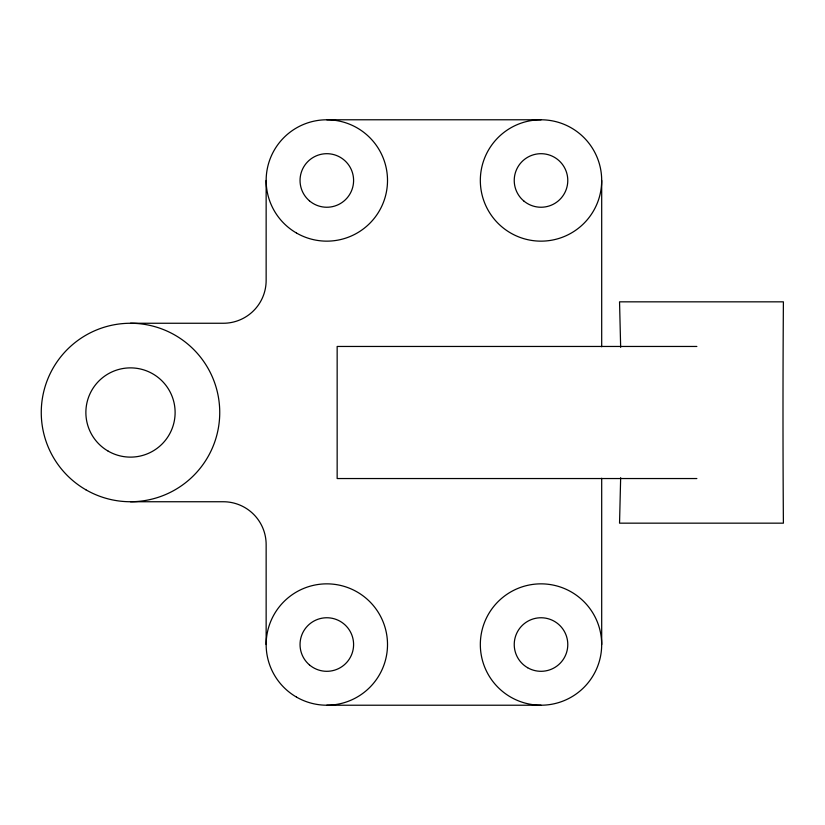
<?xml version="1.0" encoding="UTF-8"?>
<svg xmlns="http://www.w3.org/2000/svg" width="825" height="825" viewBox="0 0 825 825"><rect width="100%" height="100%" fill="white"/><g stroke="black" fill="none" stroke-linecap="round" stroke-linejoin="round"><path stroke-width="1.24" d="M620.658 477.685L619.544 523.163L783.399 523.163C782.863 449.398 782.863 375.602 783.399 301.837L619.544 301.837L620.658 347.315M326.824 119.78L541.014 119.78M130.494 323.256L223.307 323.256A42.838 42.838 0 0 0 266.145 280.418L266.145 180.469M696.867 346.459L337.157 346.459L337.157 478.541L696.867 478.541M130.494 501.744L223.307 501.744A42.838 42.838 0 0 1 266.145 544.583L266.145 644.531M326.824 705.22L541.014 705.22M601.693 180.469A60.689 60.689 0 0 1 510.665 233.021A60.689 60.689 0 0 1 510.665 127.916A60.689 60.689 0 0 1 601.693 180.469L601.693 346.758M601.693 478.242L601.693 644.531A60.689 60.689 0 0 1 510.665 697.084A60.689 60.689 0 0 1 510.665 591.979A60.689 60.689 0 0 1 601.693 644.531M296.484 233.021A60.689 60.689 0 0 0 387.513 180.469A60.689 60.689 0 0 0 296.484 127.916A60.689 60.689 0 0 0 296.484 233.021M296.484 697.084A60.689 60.689 0 0 0 387.513 644.531A60.689 60.689 0 0 0 296.484 591.979A60.689 60.689 0 0 0 296.484 697.084M523.803 200.98A26.771 26.771 0 0 0 567.373 185.12A26.771 26.771 0 0 0 531.857 155.306A26.771 26.771 0 0 0 523.803 200.98M527.618 667.714A26.771 26.771 0 0 0 567.786 644.531A26.771 26.771 0 0 0 527.618 621.349A26.771 26.771 0 0 0 527.618 667.714M309.406 664.868A26.771 26.771 0 0 0 353.141 649.45A26.771 26.771 0 0 0 317.924 619.276A26.771 26.771 0 0 0 309.406 664.868M309.406 200.805A26.771 26.771 0 0 0 353.141 185.388A26.771 26.771 0 0 0 317.924 155.213A26.771 26.771 0 0 0 309.406 200.805M85.872 489.782A89.244 89.244 0 0 0 219.739 412.5A89.244 89.244 0 0 0 85.872 335.218A89.244 89.244 0 0 0 85.872 489.782M108.178 451.141A44.622 44.622 0 0 0 175.117 412.5A44.622 44.622 0 0 0 108.178 373.859A44.622 44.622 0 0 0 108.178 451.141"/></g></svg>
